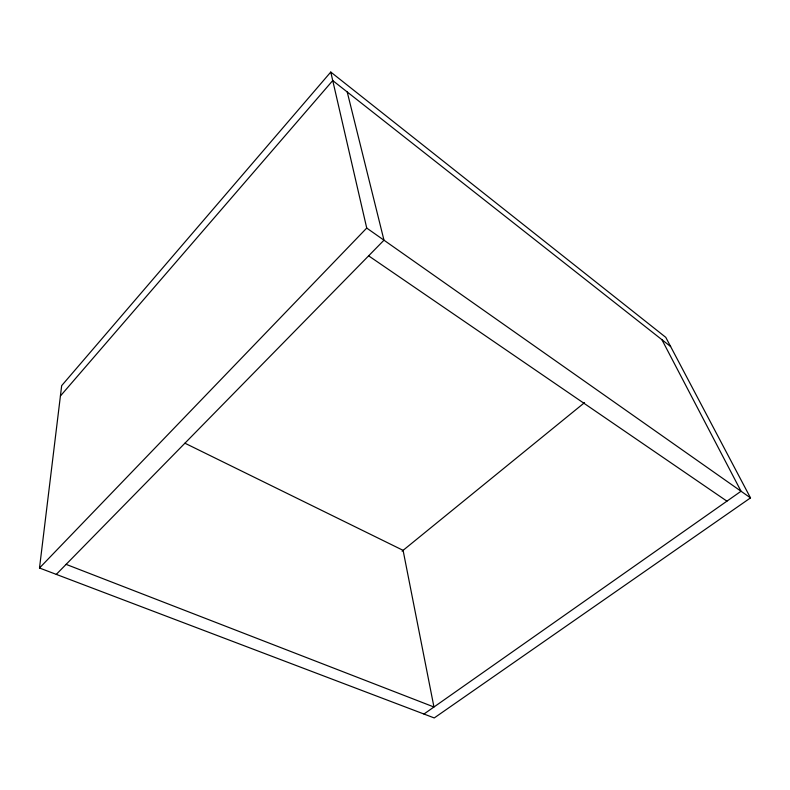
<?xml version="1.0" encoding="UTF-8"?>
<svg xmlns="http://www.w3.org/2000/svg" width="790" height="790" viewBox="0 0 790 790"><rect width="100%" height="100%" fill="white"/><g stroke="black" fill="none" stroke-linecap="round" stroke-linejoin="round"><path stroke-width="1.19" d="M39.5 568.01L61.669 385.648L330.773 72.058L665.782 337.35L750.5 497.888L434.243 717.942L39.5 568.01L366.728 228.063L330.773 72.058M60.415 395.988L332.738 80.57L670.641 346.553M56.288 574.389L383.979 240.19L347.215 91.966M402.1 551.153L584.531 402.653M423.954 714.032L741.04 491.242L661.902 339.68M66.113 564.366L433.957 707.001L403.088 550.344L184.909 443.2M368.634 255.841L726.928 501.156M366.728 228.063L750.5 497.888"/></g></svg>
